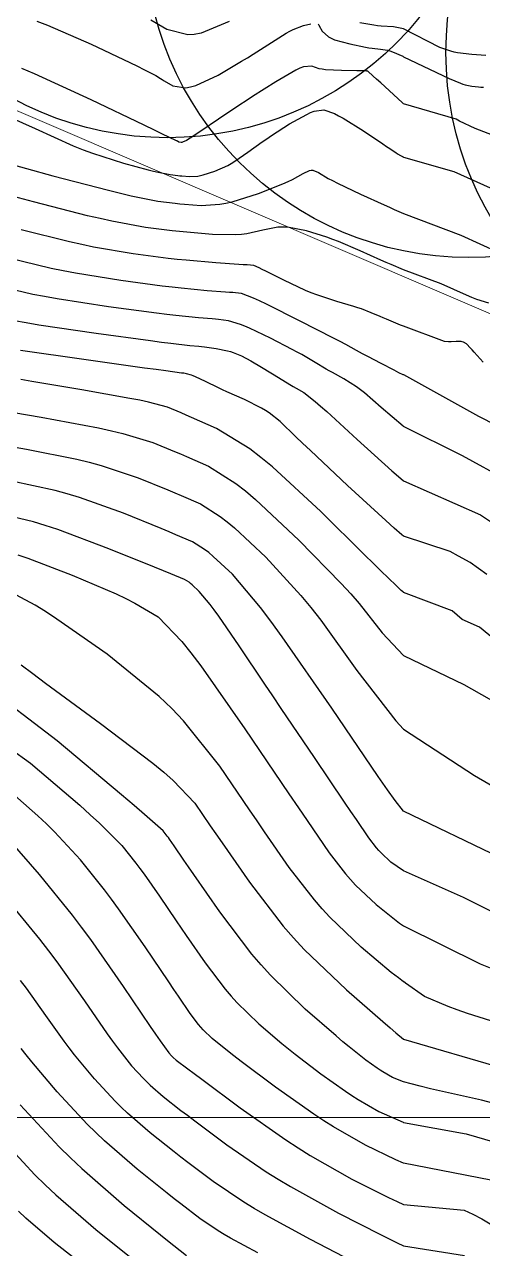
# Model space of a CAD drawing. Header units: metres. Extents: x 837117 to 838477, y 1189012 to 1191015.
# Drawn here: x 837966.1 to 838007.1, y 1190002.2 to 1190111.5 of the extents above; entities that cross this region are included whole.
import ezdxf

# ---------------------------------------------------------------- set-up
doc = ezdxf.new("R2010")
doc.units = ezdxf.units.M
doc.header["$LTSCALE"] = 0.3
for name, color, linetype in [('CIRCULOS', 60, 'Continuous'), ('COTAS 10', 1, 'Continuous'), ('COTAS INT', 252, 'Continuous')]:
    doc.layers.add(name, color=color, linetype=linetype)
doc.layers.add('COORD', color=7, linetype='Continuous', lineweight=20)
doc.layers.add('Linea_Tendencia', color=51, linetype='Continuous', lineweight=20)

msp = doc.modelspace()

# ---------------------------------------------------------------- linework, layer by layer
at = {"layer": 'CIRCULOS'}
for centre in [(837978.875, 1190130.405), (838005.825, 1190119.695), (838032.784, 1190109.009)]:
    msp.add_circle(centre, 29, dxfattribs=at)
at = {"layer": 'COORD'}
msp.add_line((837476.514, 1190013.872), (838476.514, 1190013.872), dxfattribs=at)
at = {"layer": 'COTAS 10'}
for points, elevation in [([(837963.929, 1190103.64), (837967.032, 1190102.217), (837970.454, 1190100.685), (837971.329, 1190100.333), (837972.171, 1190100.013), (837974.95, 1190099.117), (837977.153, 1190098.541), (837977.633, 1190098.423), (837978.057, 1190098.323), (837979.117, 1190098.111), (837979.801, 1190098.025), (837979.988, 1190098.005), (837980.173, 1190097.986), (837980.834, 1190097.932), (837981.583, 1190097.979), (837981.824, 1190098.024), (837982.079, 1190098.084), (837983.123, 1190098.415), (837984.269, 1190098.931), (837984.589, 1190099.107), (837984.909, 1190099.297), (837986.075, 1190100.104), (837987.36, 1190101.04), (837987.755, 1190101.311), (837988.168, 1190101.589), (837989.802, 1190102.637), (837991.335, 1190103.491), (837991.684, 1190103.646), (837992.001, 1190103.766), (837992.873, 1190103.905), (837993.815, 1190103.56), (837994.176, 1190103.374), (837994.58, 1190103.15), (837996.401, 1190102.013), (837998.13, 1190100.866), (837998.477, 1190100.634), (837998.766, 1190100.44), (837999.33, 1190100.052), (837999.513, 1190099.921), (837999.56, 1190099.891), (837999.607, 1190099.862), (837999.765, 1190099.778), (837999.894, 1190099.719), (837999.922, 1190099.706), (837999.948, 1190099.695), (838000, 1190099.673), (838004.475, 1190098.392), (838007.749, 1190096.941)], 1730), ([(838009.294, 1190070.787), (838005.256, 1190072.978), (838000, 1190075.593), (837999.954, 1190075.629), (837997.981, 1190077.301), (837996.508, 1190078.598), (837996.139, 1190078.892), (837995.786, 1190079.157), (837994.65, 1190079.878), (837993.632, 1190080.426), (837993.354, 1190080.582), (837993.077, 1190080.74), (837992.089, 1190081.328), (837990.883, 1190082.024), (837990.468, 1190082.252), (837990.018, 1190082.494), (837988.102, 1190083.492), (837986.22, 1190084.395), (837985.793, 1190084.578), (837985.406, 1190084.731), (837984.346, 1190085.041), (837983.45, 1190085.153), (837983.167, 1190085.182), (837982.869, 1190085.21), (837981.665, 1190085.305), (837979.634, 1190085.512), (837978.815, 1190085.611), (837977.884, 1190085.729), (837973.595, 1190086.304), (837969.009, 1190087.01), (837967.892, 1190087.21), (837966.841, 1190087.412), (837963.595, 1190088.157)], 1740), ([(837961.994, 1190074.332), (837966.259, 1190073.576), (837970.775, 1190072.679), (837971.889, 1190072.406), (837972.943, 1190072.122), (837976.259, 1190071.01), (837978.897, 1190069.935), (837979.523, 1190069.675), (837980.106, 1190069.431), (837981.835, 1190068.686), (837983.602, 1190067.569), (837984.209, 1190067.09), (837984.866, 1190066.538), (837987.661, 1190063.935), (837990.814, 1190060.506), (837991.697, 1190059.433), (837992.585, 1190058.308), (837995.826, 1190053.798), (837999.302, 1190049.31), (838000, 1190048.56), (838006.337, 1190044.437), (838011.11, 1190041.643)], 1750), ([(837965.803, 1190054.32), (837966.837, 1190053.532), (837967.971, 1190052.68), (837972.892, 1190049.065), (837977.571, 1190045.521), (837978.554, 1190044.712), (837979.4, 1190043.979), (837981.323, 1190041.957), (837982.702, 1190039.94), (837983.205, 1190039.21), (837983.761, 1190038.406), (837986.207, 1190034.884), (837989.235, 1190030.974), (837990.157, 1190029.926), (837991.116, 1190028.892), (837994.884, 1190025.281), (837998.147, 1190022.435), (837998.787, 1190021.882), (837999.313, 1190021.433), (838000, 1190020.874), (838008.79, 1190018.3)], 1760), ([(837964.291, 1190033.629), (837967.436, 1190029.793), (837968.231, 1190028.771), (837968.992, 1190027.768), (837971.467, 1190024.291), (837973.484, 1190021.357), (837973.958, 1190020.695), (837974.395, 1190020.099), (837975.664, 1190018.489), (837976.723, 1190017.35), (837977.027, 1190017.05), (837977.335, 1190016.757), (837978.489, 1190015.756), (837980.081, 1190014.512), (837980.666, 1190014.067), (837981.314, 1190013.577), (837984.176, 1190011.443), (837987.699, 1190009.032), (837988.764, 1190008.368), (837989.867, 1190007.706), (837994.176, 1190005.327), (837997.977, 1190003.379), (837998.761, 1190002.989), (837999.428, 1190002.662), (838000, 1190002.407), (838005.45, 1190001.552)], 1770), ([(837971.209, 1190000.763), (837968.735, 1190002.698), (837966.219, 1190004.874), (837965.557, 1190005.498)], 1780)]:
    msp.add_lwpolyline(points, dxfattribs=dict(at, elevation=elevation))
at = {"layer": 'COTAS INT'}
for points, elevation in [([(837967.189, 1190111.83), (837968.159, 1190111.473), (837972.063, 1190109.776), (837975.513, 1190108.116), (837976.197, 1190107.783), (837976.764, 1190107.504), (837977.829, 1190106.955), (837978.245, 1190106.697), (837978.402, 1190106.603), (837978.578, 1190106.499), (837979.362, 1190106.039), (837980.531, 1190105.868), (837980.949, 1190105.945), (837981.408, 1190106.077), (837983.405, 1190107.005), (837985.512, 1190108.229), (837986.04, 1190108.548), (837986.544, 1190108.859), (837988.167, 1190109.908), (837989.502, 1190110.745), (837989.825, 1190110.921), (837990.128, 1190111.073), (837991.054, 1190111.422), (837991.704, 1190111.577)], 1726), ([(837984.396, 1190111.797), (837981.898, 1190110.755), (837981.279, 1190110.639), (837980.691, 1190110.598), (837978.83, 1190111.072), (837977.392, 1190111.914)], 1724), ([(837992.359, 1190111.546), (837992.404, 1190111.475), (837992.457, 1190111.387), (837992.716, 1190110.932), (837993.283, 1190110.411), (837993.53, 1190110.283), (837993.816, 1190110.161), (837995.175, 1190109.777), (837996.579, 1190109.501), (837996.893, 1190109.447), (837997.175, 1190109.404), (837997.922, 1190109.328), (837998.555, 1190109.221), (837998.765, 1190109.158), (837998.989, 1190109.081), (837999.92, 1190108.68), (838000, 1190108.631), (838004.081, 1190106.684), (838005.075, 1190106.269), (838005.305, 1190106.187), (838005.516, 1190106.12), (838006.112, 1190105.996), (838006.708, 1190105.951), (838006.918, 1190105.932), (838007.147, 1190105.911)], 1726), ([(838007.365, 1190108.761), (838006.097, 1190108.847), (838004.83, 1190108.994), (838004.511, 1190109.057), (838004.207, 1190109.129), (838003.227, 1190109.47), (838000, 1190111.146), (837999.105, 1190111.296), (837997.995, 1190111.369), (837997.67, 1190111.406), (837997.337, 1190111.452), (837996.073, 1190111.679)], 1724), ([(838007.957, 1190101.623), (838006.4, 1190102.231), (838004.984, 1190102.89), (838004.693, 1190103.062), (838000, 1190104.434), (837999.872, 1190104.548), (837997.945, 1190106.301), (837997.575, 1190106.637), (837997.276, 1190106.907), (837996.788, 1190107.343), (837996.766, 1190107.353), (837996.76, 1190107.355), (837996.755, 1190107.357), (837996.74, 1190107.359), (837996.721, 1190107.361), (837996.714, 1190107.362), (837996.706, 1190107.364), (837996.67, 1190107.371), (837996.304, 1190107.382), (837996.088, 1190107.386), (837995.823, 1190107.39), (837994.451, 1190107.409), (837993.01, 1190107.481), (837992.701, 1190107.518), (837992.431, 1190107.563), (837991.782, 1190107.79), (837991.047, 1190107.746), (837990.723, 1190107.621), (837990.347, 1190107.447), (837988.555, 1190106.411), (837986.473, 1190105.072), (837985.915, 1190104.707), (837985.364, 1190104.345), (837983.44, 1190103.059), (837981.86, 1190101.998), (837981.526, 1190101.777), (837981.237, 1190101.587), (837980.567, 1190101.167), (837980.235, 1190101.013), (837980.158, 1190100.991), (837980.089, 1190100.978), (837979.894, 1190101.007), (837979.763, 1190101.083), (837979.734, 1190101.1), (837979.708, 1190101.116), (837979.638, 1190101.159), (837978.445, 1190101.736), (837977.711, 1190102.089), (837976.801, 1190102.525), (837972.056, 1190104.797), (837966.972, 1190107.112), (837965.849, 1190107.576)], 1728), ([(837963.908, 1190099.301), (837968.637, 1190098.012), (837973.595, 1190096.718), (837974.674, 1190096.453), (837975.627, 1190096.227), (837978.012, 1190095.749), (837979.552, 1190095.557), (837979.972, 1190095.511), (837980.39, 1190095.469), (837981.877, 1190095.347), (837983.561, 1190095.453), (837984.103, 1190095.555), (837984.678, 1190095.688), (837987.028, 1190096.434), (837989.201, 1190097.284), (837989.665, 1190097.484), (837990.068, 1190097.668), (837991.028, 1190098.206), (837991.582, 1190098.485), (837991.73, 1190098.506), (837991.876, 1190098.502), (837992.38, 1190098.288), (837993.255, 1190097.767), (837993.633, 1190097.57), (837994.07, 1190097.35), (837996.142, 1190096.367), (837998.259, 1190095.4), (837998.726, 1190095.191), (837999.14, 1190095.006), (838000, 1190094.638), (838005.101, 1190092.71), (838008.523, 1190091.15)], 1732), ([(838007.61, 1190086.631), (838006.531, 1190086.962), (838006.099, 1190087.133), (838005.609, 1190087.338), (838003.357, 1190088.365), (838000, 1190089.598), (837998.883, 1190090.064), (837998.426, 1190090.262), (837997.953, 1190090.469), (837996.108, 1190091.303), (837994.183, 1190092.124), (837993.66, 1190092.324), (837993.141, 1190092.512), (837991.302, 1190093.091), (837989.603, 1190093.405), (837989.173, 1190093.425), (837988.76, 1190093.417), (837987.414, 1190093.148), (837985.975, 1190092.81), (837985.503, 1190092.759), (837985, 1190092.727), (837982.92, 1190092.762), (837980.607, 1190092.953), (837979.957, 1190093.018), (837979.303, 1190093.088), (837976.908, 1190093.388), (837973.901, 1190093.942), (837972.862, 1190094.173), (837971.733, 1190094.438), (837966.908, 1190095.674), (837962.387, 1190096.864)], 1734), ([(838007.121, 1190081.361), (838006.303, 1190082.26), (838006.128, 1190082.449), (838005.976, 1190082.613), (838005.612, 1190082.991), (838005.342, 1190083.149), (838005.248, 1190083.174), (838005.146, 1190083.192), (838004.711, 1190083.189), (838004.252, 1190083.156), (838004.135, 1190083.154), (838004.023, 1190083.155), (838003.657, 1190083.186), (838000, 1190084.555), (837999.724, 1190084.664), (837998.461, 1190085.179), (837998.164, 1190085.303), (837997.889, 1190085.419), (837997.086, 1190085.773), (837996.218, 1190086.11), (837995.903, 1190086.215), (837995.555, 1190086.327), (837994.027, 1190086.773), (837992.242, 1190087.357), (837991.731, 1190087.555), (837991.214, 1190087.769), (837989.287, 1190088.673), (837987.674, 1190089.486), (837987.354, 1190089.643), (837987.09, 1190089.771), (837986.594, 1190089.984), (837985.991, 1190090.034), (837985.66, 1190090.058), (837985.258, 1190090.087), (837983.209, 1190090.228), (837980.545, 1190090.455), (837979.753, 1190090.537), (837978.939, 1190090.628), (837975.803, 1190091.027), (837972.27, 1190091.631), (837971.205, 1190091.852), (837970.102, 1190092.096), (837965.803, 1190093.169)], 1736), ([(837964.699, 1190090.663), (837968.471, 1190089.754), (837969.549, 1190089.531), (837970.64, 1190089.321), (837974.699, 1190088.665), (837978.411, 1190088.178), (837979.284, 1190088.074), (837980.089, 1190087.983), (837982.437, 1190087.767), (837984.063, 1190087.649), (837984.414, 1190087.62), (837984.721, 1190087.594), (837985.47, 1190087.512), (837986.557, 1190087.093), (837987.077, 1190086.854), (837987.692, 1190086.561), (837990.707, 1190085.055), (837993.694, 1190083.524), (837994.292, 1190083.215), (837994.79, 1190082.956), (837995.762, 1190082.433), (837996.296, 1190082.131), (837996.517, 1190082.011), (837996.771, 1190081.874), (837997.957, 1190081.251), (837999.11, 1190080.657), (837999.344, 1190080.54), (837999.541, 1190080.443), (837999.942, 1190080.264), (838000, 1190080.244), (838006.698, 1190076.539), (838011.423, 1190074.115)], 1738), ([(837965.21, 1190085.07), (837966.236, 1190084.889), (837967.379, 1190084.699), (837972.49, 1190083.942), (837977.357, 1190083.279), (837978.346, 1190083.148), (837979.179, 1190083.041), (837980.892, 1190082.843), (837981.674, 1190082.772), (837981.921, 1190082.744), (837982.18, 1190082.713), (837983.222, 1190082.569), (837984.256, 1190082.369), (837984.509, 1190082.302), (837984.749, 1190082.23), (837985.496, 1190081.928), (837986.343, 1190081.463), (837986.645, 1190081.288), (837986.976, 1190081.093), (837988.417, 1190080.222), (837989.818, 1190079.371), (837990.125, 1190079.188), (837990.397, 1190079.028), (837991.083, 1190078.64), (837992.09, 1190077.85), (837992.562, 1190077.436), (837993.12, 1190076.937), (837995.833, 1190074.431), (837998.936, 1190071.643), (837999.739, 1190070.967), (838000, 1190070.754), (838006.883, 1190067.706), (838007.762, 1190067.122)], 1742), ([(838007.449, 1190062.372), (838005.936, 1190063.468), (838004.892, 1190064.03), (838004.17, 1190064.431), (838000, 1190065.819), (837999.85, 1190065.938), (837999.164, 1190066.53), (837998.4, 1190067.206), (837994.984, 1190070.343), (837991.669, 1190073.457), (837990.969, 1190074.119), (837990.362, 1190074.693), (837988.956, 1190076.042), (837987.986, 1190076.818), (837987.654, 1190077.031), (837987.295, 1190077.244), (837985.769, 1190078.006), (837984.196, 1190078.715), (837983.806, 1190078.894), (837983.436, 1190079.065), (837982.268, 1190079.621), (837981.38, 1190080.037), (837981.186, 1190080.12), (837981.016, 1190080.189), (837980.591, 1190080.321), (837980.351, 1190080.355), (837980.297, 1190080.362), (837980.249, 1190080.368), (837980.12, 1190080.382), (837978.724, 1190080.569), (837977.876, 1190080.685), (837976.83, 1190080.829), (837971.386, 1190081.581), (837965.748, 1190082.388)], 1744), ([(838011.991, 1190053.38), (838006.784, 1190057.692), (838005.241, 1190058.373), (838004.339, 1190059.124), (838000, 1190060.781), (837999.98, 1190060.797), (837999.888, 1190060.876), (837999.785, 1190060.967), (837999.327, 1190061.388), (837997.973, 1190062.703), (837997.305, 1190063.357), (837996.511, 1190064.137), (837992.587, 1190068.001), (837988.266, 1190071.99), (837987.222, 1190072.849), (837986.243, 1190073.602), (837983.26, 1190075.432), (837981.036, 1190076.414), (837980.537, 1190076.631), (837980.089, 1190076.825), (837978.889, 1190077.33), (837977.182, 1190077.782), (837976.413, 1190077.944), (837975.516, 1190078.12), (837971.207, 1190078.889), (837966.756, 1190079.632), (837965.77, 1190079.793)], 1746), ([(837962.666, 1190077.273), (837967.574, 1190076.429), (837972.716, 1190075.472), (837973.861, 1190075.224), (837974.885, 1190074.982), (837977.574, 1190074.17), (837979.493, 1190073.38), (837980.03, 1190073.153), (837980.571, 1190072.922), (837982.547, 1190072.059), (837985.001, 1190070.508), (837985.843, 1190069.844), (837986.755, 1190069.078), (837990.636, 1190065.463), (837994.419, 1190061.587), (837995.269, 1190060.656), (837996.035, 1190059.786), (837998.088, 1190057.16), (838000, 1190055.138), (838005.374, 1190052.547), (838009.241, 1190050.393)], 1748), ([(838008.665, 1190037.082), (838000, 1190041.235), (837999.248, 1190042.179), (837998.55, 1190043.155), (837997.715, 1190044.347), (837993.563, 1190050.437), (837989.135, 1190056.829), (837988.126, 1190058.211), (837987.21, 1190059.425), (837984.686, 1190062.407), (837982.976, 1190063.999), (837982.574, 1190064.337), (837982.203, 1190064.629), (837981.122, 1190065.313), (837979.64, 1190065.94), (837979.017, 1190066.197), (837978.301, 1190066.49), (837974.944, 1190067.85), (837971.002, 1190069.262), (837969.916, 1190069.588), (837968.833, 1190069.885), (837964.944, 1190070.724)], 1752), ([(838009.417, 1190031.514), (838005.34, 1190033.513), (838000, 1190035.905), (837998.85, 1190036.691), (837998.003, 1190037.503), (837997.787, 1190037.735), (837997.58, 1190037.971), (837996.899, 1190038.85), (837995.771, 1190040.497), (837995.281, 1190041.218), (837994.715, 1190042.052), (837992.029, 1190046.021), (837989.054, 1190050.423), (837988.306, 1190051.531), (837987.591, 1190052.591), (837985.28, 1190056.021), (837983.457, 1190058.662), (837983.049, 1190059.225), (837982.683, 1190059.715), (837981.711, 1190060.879), (837981.087, 1190061.46), (837980.94, 1190061.583), (837980.804, 1190061.69), (837980.41, 1190061.94), (837979.175, 1190062.448), (837978.51, 1190062.718), (837977.704, 1190063.045), (837973.629, 1190064.69), (837969.06, 1190066.402), (837967.944, 1190066.77), (837966.892, 1190067.092), (837963.629, 1190067.872)], 1754), ([(837965.485, 1190064.148), (837966.399, 1190063.832), (837970.369, 1190062.314), (837974.283, 1190060.641), (837975.161, 1190060.226), (837975.95, 1190059.833), (837978.055, 1190058.59), (837980.17, 1190056.385), (837980.966, 1190055.386), (837981.851, 1190054.217), (837985.807, 1190048.59), (837989.729, 1190042.801), (837990.593, 1190041.53), (837991.361, 1190040.402), (837993.335, 1190037.528), (837994.798, 1190035.639), (837995.244, 1190035.132), (837995.707, 1190034.633), (837997.528, 1190032.888), (837999.63, 1190031.246), (838000, 1190030.995), (838006.845, 1190027.607), (838007.896, 1190027.192)], 1756), ([(838000, 1190026), (837999.529, 1190026.347), (837998.888, 1190026.84), (837996.206, 1190029.085), (837993.412, 1190031.762), (837992.701, 1190032.529), (837992.016, 1190033.307), (837989.771, 1190036.206), (837987.561, 1190039.404), (837986.899, 1190040.37), (837986.215, 1190041.37), (837983.565, 1190045.274), (837980.32, 1190049.32), (837979.261, 1190050.41), (837978.132, 1190051.488), (837973.478, 1190055.274), (837968.991, 1190058.404), (837967.967, 1190059.068), (837967.039, 1190059.645), (837964.478, 1190060.999)], 1758), ([(838000, 1190017.047), (837998.989, 1190017.454), (837998.143, 1190017.939), (837997.89, 1190018.1), (837997.628, 1190018.272), (837996.613, 1190018.989), (837995.13, 1190020.172), (837994.574, 1190020.638), (837993.953, 1190021.164), (837991.186, 1190023.562), (837988.082, 1190026.591), (837987.25, 1190027.514), (837986.429, 1190028.473), (837983.562, 1190032.242), (837981.237, 1190035.586), (837980.758, 1190036.277), (837980.35, 1190036.867), (837979.469, 1190038.149), (837979.066, 1190038.728), (837978.958, 1190038.874), (837978.853, 1190039.014), (837978.487, 1190039.469), (837976.82, 1190040.957), (837975.894, 1190041.748), (837974.767, 1190042.703), (837969.018, 1190047.522), (837962.273, 1190052.64)], 1762), ([(837961.135, 1190049.473), (837966.623, 1190045.524), (837971.032, 1190041.765), (837971.978, 1190040.925), (837972.805, 1190040.171), (837974.798, 1190038.175), (837976.055, 1190036.609), (837976.418, 1190036.127), (837976.787, 1190035.624), (837978.175, 1190033.634), (837979.668, 1190031.43), (837980.104, 1190030.792), (837980.55, 1190030.143), (837982.241, 1190027.7), (837984.043, 1190025.329), (837984.56, 1190024.726), (837985.083, 1190024.145), (837987.035, 1190022.241), (837989.103, 1190020.49), (837989.699, 1190020.007), (837990.305, 1190019.524), (837992.581, 1190017.786), (837994.804, 1190016.215), (837995.377, 1190015.838), (837995.933, 1190015.486), (837997.786, 1190014.422), (837999.948, 1190013.448), (838000, 1190013.427), (838005.601, 1190012.421), (838009.802, 1190011.206)], 1764), ([(838007.81, 1190008.262), (838000, 1190009.786), (837999.291, 1190010.092), (837996.582, 1190011.39), (837993.722, 1190013.032), (837992.865, 1190013.576), (837991.98, 1190014.158), (837988.548, 1190016.582), (837985.48, 1190018.876), (837984.824, 1190019.375), (837984.252, 1190019.816), (837982.885, 1190020.919), (837982.084, 1190021.7), (837981.87, 1190021.938), (837981.658, 1190022.185), (837980.919, 1190023.157), (837979.862, 1190024.7), (837979.45, 1190025.307), (837978.986, 1190025.993), (837976.88, 1190029.119), (837974.509, 1190032.521), (837973.877, 1190033.38), (837973.257, 1190034.204), (837971.108, 1190036.88), (837968.789, 1190039.386), (837968.061, 1190040.102), (837967.297, 1190040.827), (837964.228, 1190043.526)], 1766), ([(837964.773, 1190038.6), (837967.418, 1190035.586), (837970.358, 1190031.949), (837971.172, 1190030.879), (837971.986, 1190029.781), (837974.926, 1190025.586), (837977.337, 1190022.014), (837977.818, 1190021.308), (837978.218, 1190020.726), (837978.987, 1190019.647), (837979.234, 1190019.381), (837979.305, 1190019.31), (837979.377, 1190019.242), (837979.647, 1190019.008), (837980.694, 1190018.218), (837981.256, 1190017.798), (837981.937, 1190017.292), (837985.379, 1190014.74), (837989.475, 1190011.864), (837990.569, 1190011.154), (837991.644, 1190010.481), (837995.379, 1190008.359), (837998.634, 1190006.735), (837999.406, 1190006.376), (838000, 1190006.111), (838005.402, 1190005.592), (838006.174, 1190005.236), (838006.982, 1190004.826), (838010.19, 1190002.901)], 1768), ([(837995.411, 1190001.037), (837991.67, 1190002.972), (837987.608, 1190005.182), (837986.633, 1190005.752), (837985.722, 1190006.303), (837982.972, 1190008.145), (837980.691, 1190009.862), (837980.076, 1190010.335), (837979.468, 1190010.807), (837977.331, 1190012.503), (837975.294, 1190014.272), (837974.749, 1190014.789), (837974.212, 1190015.319), (837972.341, 1190017.331), (837970.572, 1190019.471), (837970.098, 1190020.082), (837969.632, 1190020.7), (837968.008, 1190022.997), (837966.28, 1190025.425), (837965.748, 1190026.125)], 1772), ([(838009.893, 1190021.855), (838005.715, 1190023.175), (838004.793, 1190023.493), (838003.972, 1190023.791), (838001.855, 1190024.695), (838000.157, 1190025.884), (838000, 1190026.018)], 1758), ([(837986.945, 1190001.769), (837984.528, 1190003.084), (837983.947, 1190003.423), (837983.405, 1190003.751), (837981.769, 1190004.847), (837980.068, 1190006.147), (837979.485, 1190006.603), (837978.854, 1190007.102), (837976.173, 1190009.251), (837973.252, 1190011.787), (837972.47, 1190012.528), (837971.701, 1190013.288), (837969.019, 1190016.173), (837966.749, 1190018.844), (837966.238, 1190019.469), (837965.779, 1190020.043)], 1774), ([(838011.795, 1190014.151), (838006.95, 1190015.414), (838002.409, 1190016.439), (838001.471, 1190016.666), (838000.671, 1190016.869), (838000, 1190017.073)], 1762), ([(837965.696, 1190015.014), (837969.19, 1190011.257), (837970.192, 1190010.268), (837971.21, 1190009.302), (837975.014, 1190005.999), (837978.241, 1190003.396), (837978.895, 1190002.871), (837979.445, 1190002.432), (837980.566, 1190001.55)], 1776), ([(837963.856, 1190012.15), (837967.017, 1190008.764), (837967.941, 1190007.858), (837968.887, 1190006.966), (837972.483, 1190003.856), (837975.617, 1190001.346)], 1778)]:
    msp.add_lwpolyline(points, dxfattribs=dict(at, elevation=elevation))
at = {"layer": 'Linea_Tendencia'}
msp.add_lwpolyline([(838041.852, 1190952.651), (838165.343, 1190589.154), (838075.416, 1190256.306), (838109.489, 1190042.064), (837622.868, 1190250.641), (837754.279, 1189827.032), (837723.495, 1189335.311)], dxfattribs=at)

doc.saveas('drawing.dxf')
